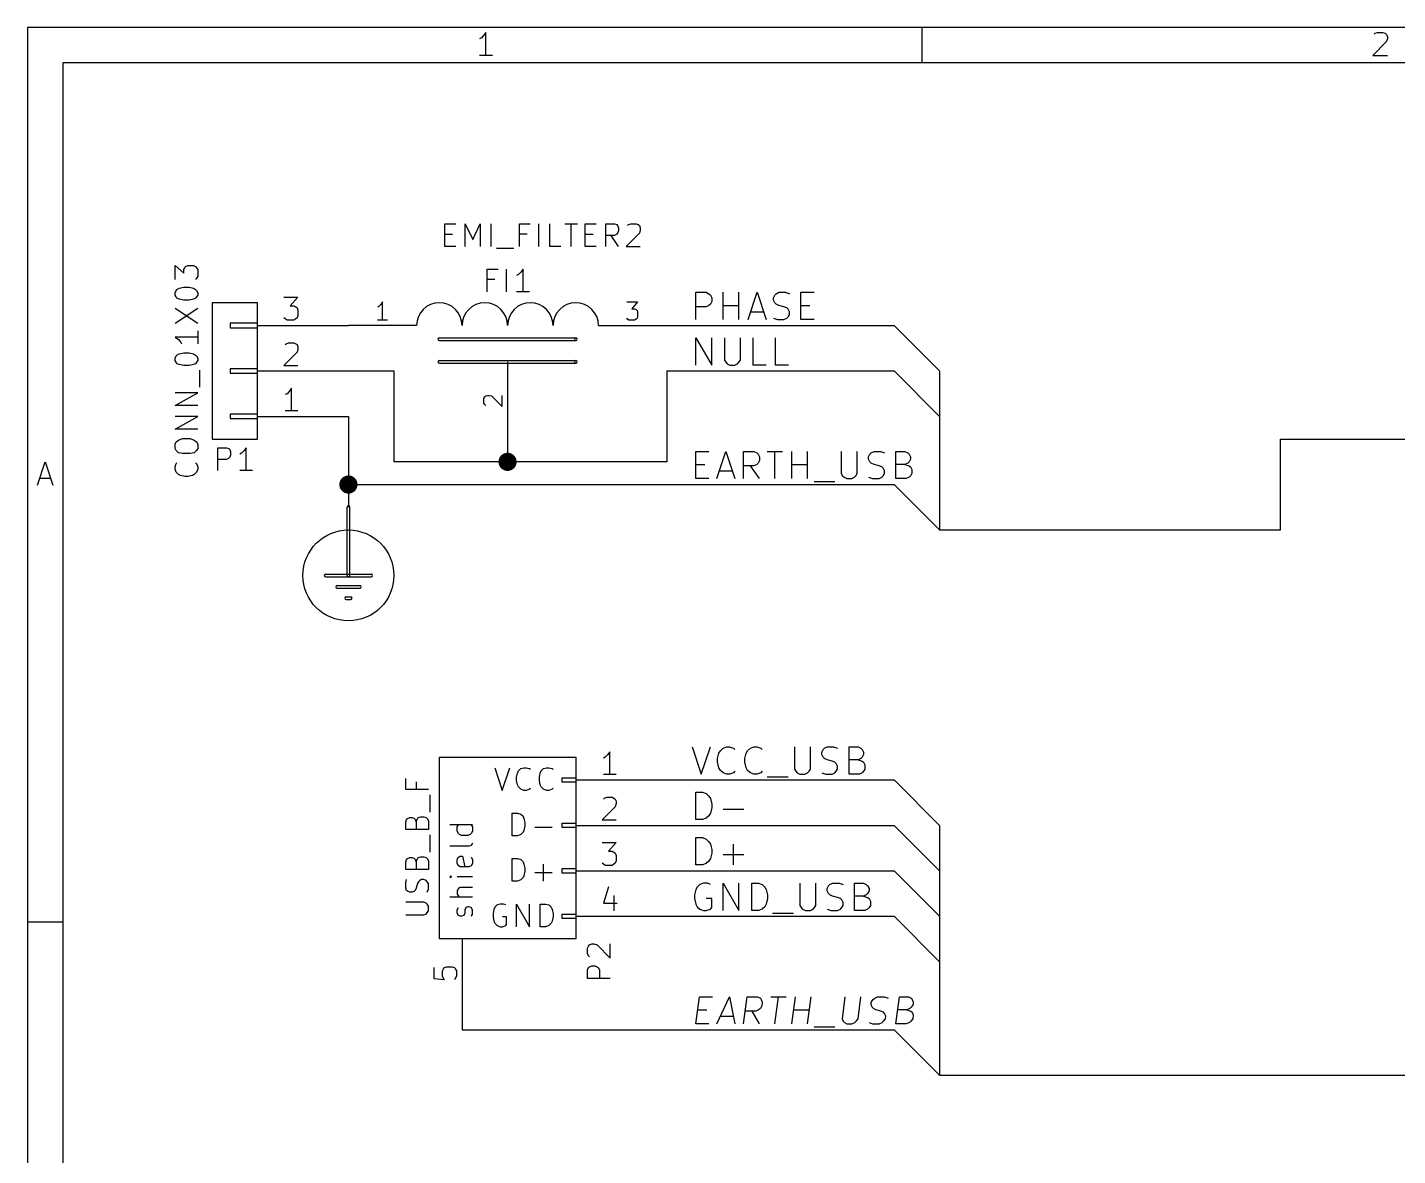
# Model space of a CAD drawing. Extents: x 10 to 287, y -200 to -10.
# Drawn here: x 10 to 86.6, y -73.1 to -10 of the extents above; entities that cross this region are included whole.
import ezdxf

# ---------------------------------------------------------------- set-up
doc = ezdxf.new("R2010")
doc.units = 0
doc.header["$MEASUREMENT"] = 0
doc.layers.add('BLACK', color=7, linetype='CONTINUOUS')
doc.layers.add('WHITE', color=7, linetype='CONTINUOUS')

msp = doc.modelspace()

# ---------------------------------------------------------------- linework, layer by layer
at = {"layer": 'Black'}
for p, q in [((10.0076, -10.0076), (10.0076, -200)), ((286.995, -10.0076), (10.0076, -10.0076)), ((35.3822, -10.5918), (35.2552, -10.6426)), ((35.4838, -10.4648), (35.3822, -10.5918)), ((35.6108, -10.287), (35.4838, -10.4648)), ((35.6108, -11.5824), (35.6108, -10.287)), ((59.9948, -11.9888), (59.9948, -10.0076)), ((85.2424, -10.3886), (85.2932, -10.3378)), ((85.2932, -10.3378), (85.4202, -10.287)), ((85.4202, -10.287), (85.725, -10.287)), ((85.725, -10.287), (85.852, -10.3378)), ((85.852, -10.3378), (85.9028, -10.3886)), ((85.9028, -10.3886), (85.979, -10.5156)), ((85.979, -10.6426), (85.9028, -10.8204)), ((85.979, -10.5156), (85.979, -10.6426)), ((85.9028, -10.8204), (85.1662, -11.5824)), ((11.9888, -11.9888), (11.9888, -198.018)), ((285.013, -11.9888), (11.9888, -11.9888)), ((35.9918, -11.5824), (35.2552, -11.5824)), ((85.1662, -11.5824), (85.979, -11.5824)), ((33.3248, -22.2504), (33.3248, -20.9804)), ((33.3248, -20.9804), (33.9344, -20.9804)), ((34.4678, -22.2504), (34.4678, -20.9804)), ((34.4678, -20.9804), (34.8996, -21.8694)), ((34.8996, -21.8694), (35.306, -20.9804)), ((35.306, -20.9804), (35.306, -22.2504)), ((35.9156, -22.2504), (35.9156, -20.9804)), ((37.4904, -22.2504), (37.4904, -20.9804)), ((37.4904, -20.9804), (38.1, -20.9804)), ((38.5826, -22.2504), (38.5826, -20.9804)), ((39.1922, -22.2504), (39.1922, -20.9804)), ((40.0304, -20.9804), (40.7416, -20.9804)), ((40.386, -22.2504), (40.386, -20.9804)), ((41.1734, -22.2504), (41.1734, -20.9804)), ((41.1734, -20.9804), (41.783, -20.9804)), ((42.3164, -22.2504), (42.3164, -20.9804)), ((42.3164, -20.9804), (42.799, -20.9804)), ((42.799, -20.9804), (42.926, -21.0312)), ((42.926, -21.0312), (42.9768, -21.082)), ((42.9768, -21.082), (43.0276, -21.209)), ((43.0276, -21.3868), (42.9768, -21.5138)), ((43.0276, -21.209), (43.0276, -21.3868)), ((43.5356, -21.082), (43.5864, -21.0312)), ((43.5864, -21.0312), (43.7134, -20.9804)), ((43.7134, -20.9804), (44.0182, -20.9804)), ((44.0182, -20.9804), (44.1198, -21.0312)), ((44.1198, -21.0312), (44.196, -21.082)), ((44.196, -21.082), (44.2468, -21.209)), ((44.2468, -21.336), (44.196, -21.5138)), ((44.2468, -21.209), (44.2468, -21.336)), ((33.3248, -21.5646), (33.7566, -21.5646)), ((37.9222, -21.5646), (37.4904, -21.5646)), ((41.1734, -21.5646), (41.6052, -21.5646)), ((42.799, -21.6408), (42.3164, -21.6408)), ((43.0276, -22.2504), (42.6212, -21.6408)), ((42.926, -21.5646), (42.799, -21.6408)), ((42.9768, -21.5138), (42.926, -21.5646)), ((44.196, -21.5138), (43.4594, -22.2504)), ((33.9344, -22.2504), (33.3248, -22.2504)), ((36.2204, -22.352), (37.1856, -22.352)), ((39.8018, -22.2504), (39.1922, -22.2504)), ((41.783, -22.2504), (41.1734, -22.2504)), ((43.4594, -22.2504), (44.2468, -22.2504)), ((18.2626, -24.1046), (18.2626, -23.3172)), ((18.2626, -23.3172), (18.7452, -23.749)), ((18.7452, -23.5458), (18.796, -23.4442)), ((18.7452, -23.749), (18.7452, -23.5458)), ((18.796, -23.4442), (18.8468, -23.368)), ((18.8468, -23.368), (18.9738, -23.3172)), ((18.9738, -23.3172), (19.2786, -23.3172)), ((19.2786, -23.3172), (19.4056, -23.368)), ((19.4056, -23.368), (19.4564, -23.4442)), ((19.4564, -23.4442), (19.5326, -23.5458)), ((19.5326, -23.5458), (19.5326, -23.9268)), ((19.4564, -24.0284), (19.4056, -24.1046)), ((19.5326, -23.9268), (19.4564, -24.0284)), ((18.2626, -24.8412), (18.3134, -24.7142)), ((18.2626, -24.9682), (18.2626, -24.8412)), ((18.3134, -25.0698), (18.2626, -24.9682)), ((18.3134, -24.7142), (18.3642, -24.6634)), ((18.3642, -25.146), (18.3134, -25.0698)), ((18.3642, -24.6634), (18.4912, -24.5872)), ((18.4912, -25.1968), (18.3642, -25.146)), ((18.4912, -24.5872), (18.7452, -24.5364)), ((18.7452, -25.2476), (18.4912, -25.1968)), ((18.7452, -24.5364), (19.05, -24.5364)), ((19.05, -25.2476), (18.7452, -25.2476)), ((19.05, -24.5364), (19.2786, -24.5872)), ((19.2786, -25.1968), (19.05, -25.2476)), ((19.2786, -24.5872), (19.4056, -24.6634)), ((19.4056, -25.146), (19.2786, -25.1968)), ((19.4056, -24.6634), (19.4564, -24.7142)), ((19.4564, -25.0698), (19.4056, -25.146)), ((19.4564, -24.7142), (19.5326, -24.8412)), ((19.5326, -24.9682), (19.4564, -25.0698)), ((19.5326, -24.8412), (19.5326, -24.9682)), ((24.3332, -25.0952), (25.1206, -25.0952)), ((25.1206, -25.0952), (24.6888, -25.5778)), ((18.2626, -26.543), (19.5326, -25.7048)), ((18.2626, -25.7048), (19.5326, -26.543)), ((22.86, -25.4), (20.32, -25.4)), ((20.32, -25.4), (20.32, -33.02)), ((22.86, -33.02), (22.86, -25.4)), ((24.6888, -25.5778), (24.892, -25.5778)), ((24.892, -25.5778), (24.9936, -25.6286)), ((24.9936, -25.6286), (25.0698, -25.6794)), ((25.0698, -25.6794), (25.1206, -25.8064)), ((25.1206, -25.8064), (25.1206, -26.1112)), ((29.6418, -25.6032), (29.5656, -25.654)), ((29.7434, -25.5016), (29.6418, -25.6032)), ((29.845, -25.3492), (29.7434, -25.5016)), ((29.845, -26.3652), (29.845, -25.3492)), ((43.4848, -25.3492), (44.0944, -25.3492)), ((44.0944, -25.3492), (43.7642, -25.7302)), ((43.7642, -25.7302), (43.9166, -25.7302)), ((43.9166, -25.7302), (44.0182, -25.781)), ((44.0182, -25.781), (44.069, -25.8318)), ((44.069, -25.8318), (44.0944, -25.9334)), ((44.0944, -25.9334), (44.0944, -26.162)), ((22.86, -26.543), (21.336, -26.543)), ((21.336, -26.543), (21.336, -26.797)), ((22.86, -26.797), (22.86, -26.543)), ((22.86, -26.67), (26.67, -26.67)), ((24.4094, -26.289), (24.3332, -26.2382)), ((24.511, -26.3652), (24.4094, -26.289)), ((24.892, -26.3652), (24.511, -26.3652)), ((24.9936, -26.289), (24.892, -26.3652)), ((25.0698, -26.2382), (24.9936, -26.289)), ((25.1206, -26.1112), (25.0698, -26.2382)), ((26.67, -26.67), (27.94, -26.67)), ((31.75, -26.67), (27.94, -26.67)), ((30.1244, -26.3652), (29.5656, -26.3652)), ((41.91, -26.67), (45.72, -26.67)), ((43.5356, -26.3144), (43.4848, -26.2636)), ((43.6118, -26.3652), (43.5356, -26.3144)), ((43.9166, -26.3652), (43.6118, -26.3652)), ((44.0182, -26.3144), (43.9166, -26.3652)), ((44.069, -26.2636), (44.0182, -26.3144)), ((44.0944, -26.162), (44.069, -26.2636)), ((45.72, -26.67), (58.42, -26.67)), ((58.42, -26.67), (60.96, -29.21)), ((19.5326, -27.3304), (18.2626, -27.3304)), ((18.2626, -27.3304), (18.4404, -27.4574)), ((18.4404, -27.4574), (18.5674, -27.5844)), ((19.5326, -26.9748), (19.5326, -27.686)), ((21.336, -26.797), (22.86, -26.797)), ((33.02, -27.3558), (40.64, -27.3558)), ((33.02, -27.5082), (40.64, -27.5082)), ((18.3642, -28.321), (18.4912, -28.2448)), ((18.4912, -28.2448), (18.7452, -28.194)), ((18.5674, -27.5844), (18.6182, -27.686)), ((18.7452, -28.194), (19.05, -28.194)), ((19.05, -28.194), (19.2786, -28.2448)), ((19.2786, -28.2448), (19.4056, -28.321)), ((25.0698, -28.1686), (24.3332, -28.9052)), ((24.4094, -27.7368), (24.4602, -27.686)), ((24.4602, -27.686), (24.5872, -27.6352)), ((24.5872, -27.6352), (24.892, -27.6352)), ((24.892, -27.6352), (24.9936, -27.686)), ((24.9936, -27.686), (25.0698, -27.7368)), ((25.0698, -27.7368), (25.1206, -27.8638)), ((25.1206, -27.9908), (25.0698, -28.1686)), ((25.1206, -27.8638), (25.1206, -27.9908)), ((18.2626, -28.4988), (18.3134, -28.3718)), ((18.2626, -28.6258), (18.2626, -28.4988)), ((18.3134, -28.7274), (18.2626, -28.6258)), ((18.3134, -28.3718), (18.3642, -28.321)), ((18.3642, -28.8036), (18.3134, -28.7274)), ((18.4912, -28.8544), (18.3642, -28.8036)), ((18.7452, -28.9052), (18.4912, -28.8544)), ((19.05, -28.9052), (18.7452, -28.9052)), ((19.2786, -28.8544), (19.05, -28.9052)), ((19.4056, -28.8036), (19.2786, -28.8544)), ((19.4056, -28.321), (19.4564, -28.3718)), ((19.4564, -28.7274), (19.4056, -28.8036)), ((19.4564, -28.3718), (19.5326, -28.4988)), ((19.5326, -28.6258), (19.4564, -28.7274)), ((19.5326, -28.4988), (19.5326, -28.6258)), ((22.86, -29.083), (21.336, -29.083)), ((21.336, -29.083), (21.336, -29.337)), ((22.86, -29.337), (22.86, -29.083)), ((24.3332, -28.9052), (25.1206, -28.9052)), ((33.02, -28.6258), (40.64, -28.6258)), ((33.02, -28.7782), (40.64, -28.7782)), ((36.83, -28.702), (36.83, -33.02)), ((19.6342, -30.1244), (19.6342, -29.1592)), ((21.336, -29.337), (22.86, -29.337)), ((22.86, -29.21), (26.67, -29.21)), ((26.67, -29.21), (30.48, -29.21)), ((30.48, -29.21), (30.48, -34.29)), ((45.72, -29.21), (58.42, -29.21)), ((45.72, -29.21), (45.72, -34.29)), ((58.42, -29.21), (60.96, -31.75)), ((60.96, -29.21), (60.96, -38.1)), ((18.2626, -31.1404), (19.5326, -30.4292)), ((19.5326, -30.4292), (18.2626, -30.4292)), ((24.511, -30.48), (24.4094, -30.5308)), ((24.638, -30.353), (24.511, -30.48)), ((24.765, -30.1752), (24.638, -30.353)), ((24.765, -31.4452), (24.765, -30.1752)), ((35.56, -30.6578), (35.6108, -30.607)), ((35.6108, -30.607), (35.7124, -30.5816)), ((35.7124, -30.5816), (35.814, -30.5816)), ((35.814, -30.5816), (35.941, -30.607)), ((35.941, -30.607), (36.5252, -31.1912)), ((36.5252, -31.1912), (36.5252, -30.5816)), ((19.5326, -31.1404), (18.2626, -31.1404)), ((35.5092, -30.7594), (35.56, -30.6578)), ((35.5092, -31.0134), (35.5092, -30.7594)), ((35.56, -31.0896), (35.5092, -31.0134)), ((35.6108, -31.1404), (35.56, -31.0896)), ((18.2626, -32.4612), (19.5326, -31.75)), ((19.5326, -31.75), (18.2626, -31.75)), ((22.86, -31.623), (21.336, -31.623)), ((21.336, -31.623), (21.336, -31.877)), ((21.336, -31.877), (22.86, -31.877)), ((22.86, -31.877), (22.86, -31.623)), ((22.86, -31.75), (26.67, -31.75)), ((25.1206, -31.4452), (24.4094, -31.4452)), ((26.67, -31.75), (27.94, -31.75)), ((27.94, -31.75), (27.94, -36.83)), ((19.5326, -32.4612), (18.2626, -32.4612)), ((18.2626, -33.2994), (18.3134, -33.1724)), ((18.2626, -33.5534), (18.2626, -33.2994)), ((18.3134, -33.655), (18.2626, -33.5534)), ((18.3134, -33.1724), (18.4404, -33.0708)), ((18.4404, -33.782), (18.3134, -33.655)), ((18.4404, -33.0708), (18.669, -32.9946)), ((18.669, -32.9946), (19.1008, -32.9946)), ((19.1008, -32.9946), (19.3294, -33.0708)), ((19.3294, -33.0708), (19.4564, -33.1724)), ((19.4564, -33.655), (19.3294, -33.782)), ((19.4564, -33.1724), (19.5326, -33.2994)), ((19.5326, -33.5534), (19.4564, -33.655)), ((19.5326, -33.2994), (19.5326, -33.5534)), ((20.32, -33.02), (22.86, -33.02)), ((36.83, -33.02), (36.83, -34.29)), ((80.01, -38.1), (80.01, -33.02)), ((80.01, -33.02), (95.25, -33.02)), ((10.5664, -35.5854), (10.9982, -34.29)), ((10.9982, -34.29), (11.43, -35.5854)), ((18.2626, -34.5694), (18.3134, -34.3916)), ((18.3134, -34.3916), (18.3642, -34.3408)), ((18.669, -33.8328), (18.4404, -33.782)), ((19.1008, -33.8328), (18.669, -33.8328)), ((19.3294, -33.782), (19.1008, -33.8328)), ((19.4056, -34.3408), (19.4564, -34.3916)), ((19.4564, -34.3916), (19.5326, -34.5694)), ((45.72, -34.29), (30.48, -34.29)), ((10.6934, -35.2044), (11.303, -35.2044)), ((18.2626, -34.6964), (18.2626, -34.5694)), ((18.3134, -34.8742), (18.2626, -34.6964)), ((18.4404, -35.0012), (18.3134, -34.8742)), ((18.5674, -35.052), (18.4404, -35.0012)), ((18.796, -35.1028), (18.5674, -35.052)), ((18.9738, -35.1028), (18.796, -35.1028)), ((19.2278, -35.052), (18.9738, -35.1028)), ((19.3294, -35.0012), (19.2278, -35.052)), ((19.4564, -34.8742), (19.3294, -35.0012)), ((19.5326, -34.6964), (19.4564, -34.8742)), ((19.5326, -34.5694), (19.5326, -34.6964)), ((27.94, -35.56), (58.42, -35.56)), ((58.42, -35.56), (60.96, -38.1)), ((27.8638, -40.64), (27.8638, -36.83)), ((28.0162, -40.64), (28.0162, -36.83)), ((60.96, -38.1), (80.01, -38.1)), ((26.67, -40.5638), (29.21, -40.5638)), ((26.67, -40.7162), (29.21, -40.7162)), ((27.305, -41.1988), (28.575, -41.1988)), ((27.305, -41.3512), (28.575, -41.3512)), ((27.813, -41.8338), (28.067, -41.8338)), ((27.813, -41.9862), (28.067, -41.9862)), ((42.545, -50.4952), (42.418, -50.673)), ((42.545, -51.7652), (42.545, -50.4952)), ((33.02, -60.96), (33.02, -50.8)), ((33.02, -50.8), (40.64, -50.8)), ((40.64, -50.8), (40.64, -60.96)), ((42.291, -50.8), (42.1894, -50.8508)), ((42.418, -50.673), (42.291, -50.8)), ((31.1404, -52.6034), (31.1404, -51.9938)), ((39.878, -52.197), (39.878, -51.943)), ((39.878, -51.943), (40.64, -51.943)), ((40.64, -51.943), (40.64, -52.197)), ((42.9006, -51.7652), (42.1894, -51.7652)), ((32.4104, -52.6034), (31.1404, -52.6034)), ((31.7246, -52.1716), (31.7246, -52.6034)), ((40.64, -52.197), (39.878, -52.197)), ((40.64, -52.07), (44.45, -52.07)), ((44.45, -52.07), (58.42, -52.07)), ((58.42, -52.07), (60.96, -54.61)), ((32.512, -53.8734), (32.512, -52.9082)), ((42.8498, -53.5686), (42.1132, -54.3052)), ((42.1894, -53.1368), (42.2402, -53.086)), ((42.2402, -53.086), (42.3672, -53.0352)), ((42.3672, -53.0352), (42.672, -53.0352)), ((42.672, -53.0352), (42.7736, -53.086)), ((42.7736, -53.086), (42.8498, -53.1368)), ((42.8498, -53.1368), (42.9006, -53.2638)), ((42.9006, -53.3908), (42.8498, -53.5686)), ((42.9006, -53.2638), (42.9006, -53.3908)), ((31.1404, -54.4068), (31.1912, -54.3052)), ((31.1912, -54.3052), (31.242, -54.229)), ((31.242, -54.229), (31.369, -54.1782)), ((31.369, -54.1782), (31.496, -54.1782)), ((31.496, -54.1782), (31.623, -54.229)), ((31.623, -54.229), (31.6738, -54.3052)), ((31.6738, -54.3052), (31.7246, -54.4068)), ((31.7246, -54.4068), (31.8008, -54.229)), ((31.8008, -54.229), (31.8516, -54.1782)), ((31.8516, -54.1782), (31.9786, -54.1274)), ((31.9786, -54.1274), (32.1564, -54.1274)), ((32.1564, -54.1274), (32.2834, -54.1782)), ((32.2834, -54.1782), (32.3342, -54.229)), ((32.3342, -54.229), (32.4104, -54.356)), ((42.1132, -54.3052), (42.9006, -54.3052)), ((31.1404, -54.8386), (31.1404, -54.4068)), ((32.4104, -54.8386), (31.1404, -54.8386)), ((31.7246, -54.4068), (31.7246, -54.8386)), ((32.4104, -54.356), (32.4104, -54.8386)), ((39.878, -54.737), (39.878, -54.483)), ((39.878, -54.483), (40.64, -54.483)), ((40.64, -54.737), (39.878, -54.737)), ((40.64, -54.483), (40.64, -54.737)), ((40.64, -54.61), (44.45, -54.61)), ((44.45, -54.61), (58.42, -54.61)), ((58.42, -54.61), (60.96, -57.15)), ((60.96, -54.61), (60.96, -68.58)), ((32.512, -56.1086), (32.512, -55.1434)), ((42.1132, -55.5752), (42.9006, -55.5752)), ((42.9006, -55.5752), (42.4688, -56.0578)), ((31.1404, -56.642), (31.1912, -56.5404)), ((31.1912, -56.5404), (31.242, -56.4642)), ((31.242, -56.4642), (31.369, -56.4134)), ((31.369, -56.4134), (31.496, -56.4134)), ((31.496, -56.4134), (31.623, -56.4642)), ((31.623, -56.4642), (31.6738, -56.5404)), ((31.6738, -56.5404), (31.7246, -56.642)), ((31.7246, -56.642), (31.8008, -56.4642)), ((31.8008, -56.4642), (31.8516, -56.4134)), ((31.8516, -56.4134), (31.9786, -56.3626)), ((31.9786, -56.3626), (32.1564, -56.3626)), ((32.1564, -56.3626), (32.2834, -56.4134)), ((32.2834, -56.4134), (32.3342, -56.4642)), ((32.3342, -56.4642), (32.4104, -56.5912)), ((32.4104, -56.5912), (32.4104, -57.0738)), ((42.4688, -56.0578), (42.672, -56.0578)), ((42.672, -56.0578), (42.7736, -56.1086)), ((42.7736, -56.1086), (42.8498, -56.1594)), ((42.8498, -56.1594), (42.9006, -56.2864)), ((42.9006, -56.5912), (42.8498, -56.7182)), ((42.9006, -56.2864), (42.9006, -56.5912)), ((31.1404, -57.0738), (31.1404, -56.642)), ((32.4104, -57.0738), (31.1404, -57.0738)), ((31.7246, -56.642), (31.7246, -57.0738)), ((39.878, -57.277), (39.878, -57.023)), ((39.878, -57.023), (40.64, -57.023)), ((40.64, -57.277), (39.878, -57.277)), ((40.64, -57.023), (40.64, -57.277)), ((40.64, -57.15), (44.45, -57.15)), ((42.1894, -56.769), (42.1132, -56.7182)), ((42.291, -56.8452), (42.1894, -56.769)), ((42.672, -56.8452), (42.291, -56.8452)), ((42.7736, -56.769), (42.672, -56.8452)), ((42.8498, -56.7182), (42.7736, -56.769)), ((44.45, -57.15), (58.42, -57.15)), ((58.42, -57.15), (60.96, -59.69)), ((31.1404, -57.8104), (31.1912, -57.6326)), ((31.1404, -58.1152), (31.1404, -57.8104)), ((31.1912, -58.2422), (31.1404, -58.1152)), ((31.7246, -58.1152), (31.6738, -58.2422)), ((31.8008, -57.8612), (31.7246, -58.1152)), ((31.8516, -57.7596), (31.8008, -57.8612)), ((31.9278, -57.6834), (31.8516, -57.7596)), ((32.0294, -57.6326), (31.9278, -57.6834)), ((32.1564, -57.6326), (32.0294, -57.6326)), ((32.2834, -57.6834), (32.1564, -57.6326)), ((32.3342, -57.7596), (32.2834, -57.6834)), ((32.4104, -57.8612), (32.3342, -57.7596)), ((32.3342, -58.3438), (32.4104, -58.166)), ((32.4104, -58.166), (32.4104, -57.8612)), ((42.4688, -58.039), (42.1894, -58.9534)), ((32.1564, -58.9026), (31.1404, -58.9026)), ((31.242, -58.293), (31.1912, -58.2422)), ((31.369, -58.3438), (31.242, -58.293)), ((31.496, -58.3438), (31.369, -58.3438)), ((31.623, -58.293), (31.496, -58.3438)), ((31.6738, -58.2422), (31.623, -58.293)), ((32.2834, -58.9534), (32.1564, -58.9026)), ((42.7736, -58.5216), (42.7736, -59.3852)), ((31.1404, -59.6138), (32.1564, -59.6138)), ((32.1564, -59.6138), (32.2834, -59.563)), ((32.3342, -59.0042), (32.2834, -58.9534)), ((32.2834, -59.563), (32.3342, -59.4868)), ((32.4104, -59.1312), (32.3342, -59.0042)), ((32.3342, -59.4868), (32.4104, -59.3852)), ((32.4104, -59.3852), (32.4104, -59.1312)), ((39.878, -59.817), (39.878, -59.563)), ((39.878, -59.563), (40.64, -59.563)), ((40.64, -59.563), (40.64, -59.817)), ((40.64, -59.69), (44.45, -59.69)), ((42.1894, -58.9534), (42.9514, -58.9534)), ((44.45, -59.69), (58.42, -59.69)), ((58.42, -59.69), (60.96, -62.23)), ((10.0076, -59.9948), (11.9888, -59.9948)), ((40.64, -59.817), (39.878, -59.817)), ((40.64, -60.96), (33.02, -60.96)), ((34.29, -60.96), (34.29, -64.77)), ((32.7152, -62.5602), (32.7152, -63.1698)), ((33.1978, -62.738), (33.2486, -62.6364)), ((33.1978, -63.0428), (33.1978, -62.738)), ((33.2486, -62.6364), (33.2994, -62.5602)), ((33.2994, -62.5602), (33.4264, -62.5094)), ((33.4264, -62.5094), (33.7312, -62.5094)), ((33.7312, -62.5094), (33.8582, -62.5602)), ((33.8582, -62.5602), (33.909, -62.6364)), ((33.909, -62.6364), (33.9852, -62.738)), ((33.9852, -62.738), (33.9852, -63.0428)), ((32.7152, -63.1698), (33.2994, -63.2206)), ((33.2486, -63.1698), (33.1978, -63.0428)), ((33.2994, -63.2206), (33.2486, -63.1698)), ((33.909, -63.1698), (33.8582, -63.2206)), ((33.9852, -63.0428), (33.909, -63.1698)), ((34.29, -64.77), (34.29, -66.04)), ((34.29, -66.04), (58.42, -66.04)), ((58.42, -66.04), (60.96, -68.58)), ((60.96, -68.58), (87.63, -68.58))]:
    msp.add_line(p, q, dxfattribs=at)
at = {"layer": 'Black', "const_width": 0.508}
for points in [[(36.576, -34.29, 1), (37.084, -34.29, 1)], [(27.686, -35.56, 1), (28.194, -35.56, 1)]]:
    msp.add_lwpolyline(points, format="xyb", close=True, dxfattribs=at)
at = {"layer": 'Black'}
msp.add_circle((27.94, -40.64), 2.54, dxfattribs=at)
for centre, radius, start, end in [((33.02, -26.67), 1.27, -359.9, -180.1), ((35.56, -26.67), 1.27, -359.9, -180.1), ((38.1, -26.67), 1.27, -359.9, -180.1), ((40.64, -26.67), 1.27, -359.9, -180.1), ((33.02, -27.432), 0.0762, 90, 270), ((40.64, -27.432), 0.0762, 0, 180), ((40.64, -27.432), 0.0762, 0, 180), ((40.64, -27.432), 0.0762, 180, 360), ((40.64, -27.432), 0.0762, 180, 360), ((40.64, -27.432), 0.0762, 270, 450), ((33.02, -28.702), 0.0762, 90, 270), ((40.64, -28.702), 0.0762, 0, 180), ((40.64, -28.702), 0.0762, 0, 180), ((40.64, -28.702), 0.0762, 180, 360), ((40.64, -28.702), 0.0762, 180, 360), ((40.64, -28.702), 0.0762, 270, 450), ((27.94, -36.83), 0.0762, 360, 540), ((26.67, -40.64), 0.0762, 90, 270), ((29.21, -40.64), 0.0762, 270, 450), ((27.305, -41.275), 0.0762, 90, 270), ((27.94, -40.64), 0.0762, 180, 360), ((28.575, -41.275), 0.0762, 270, 450), ((27.813, -41.91), 0.0762, 90, 270), ((28.067, -41.91), 0.0762, 270, 450)]:
    msp.add_arc(centre, radius, start, end, dxfattribs=at)
at = {"layer": 'White'}
for p, q in [((35.687, -24.7904), (35.687, -23.5204)), ((35.687, -23.5204), (36.2966, -23.5204)), ((36.7792, -24.7904), (36.7792, -23.5204)), ((37.5666, -23.6982), (37.4396, -23.8252)), ((37.6936, -23.5204), (37.5666, -23.6982)), ((37.6936, -24.7904), (37.6936, -23.5204)), ((36.1188, -24.1046), (35.687, -24.1046)), ((37.4396, -23.8252), (37.338, -23.876)), ((38.0492, -24.7904), (37.338, -24.7904)), ((47.3456, -26.3398), (47.3456, -24.8158)), ((47.3456, -24.8158), (47.9298, -24.8158)), ((47.9298, -24.8158), (48.0822, -24.892)), ((48.0822, -24.892), (48.1584, -24.9682)), ((48.1584, -24.9682), (48.2346, -25.1206)), ((48.2346, -25.1206), (48.2346, -25.3238)), ((48.8696, -26.3398), (48.8696, -24.8158)), ((49.7586, -26.3398), (49.7586, -24.8158)), ((50.2666, -26.3398), (50.7746, -24.8158)), ((50.7746, -24.8158), (51.2826, -26.3398)), ((51.689, -25.1206), (51.7652, -24.9682)), ((51.689, -25.2476), (51.689, -25.1206)), ((51.7652, -25.4), (51.689, -25.2476)), ((51.7652, -24.9682), (51.8414, -24.892)), ((51.8414, -24.892), (51.9938, -24.8158)), ((51.9938, -24.8158), (52.3494, -24.8158)), ((52.3494, -24.8158), (52.578, -24.892)), ((53.213, -26.3398), (53.213, -24.8158)), ((53.213, -24.8158), (53.9496, -24.8158)), ((47.9298, -25.6286), (47.3456, -25.6286)), ((48.0822, -25.5524), (47.9298, -25.6286)), ((48.1584, -25.4762), (48.0822, -25.5524)), ((48.2346, -25.3238), (48.1584, -25.4762)), ((48.8696, -25.5524), (49.7586, -25.5524)), ((50.3936, -25.908), (51.1302, -25.908)), ((51.8414, -25.4762), (51.7652, -25.4)), ((51.9938, -25.5524), (51.8414, -25.4762)), ((52.2732, -25.6286), (51.9938, -25.5524)), ((52.4256, -25.6794), (52.2732, -25.6286)), ((52.5018, -25.7556), (52.4256, -25.6794)), ((52.578, -25.908), (52.5018, -25.7556)), ((52.578, -26.0604), (52.578, -25.908)), ((53.213, -25.5524), (53.721, -25.5524)), ((51.689, -26.2636), (51.9176, -26.3398)), ((51.9176, -26.3398), (52.2732, -26.3398)), ((52.2732, -26.3398), (52.4256, -26.2636)), ((52.4256, -26.2636), (52.5018, -26.1874)), ((52.5018, -26.1874), (52.578, -26.0604)), ((53.9496, -26.3398), (53.213, -26.3398)), ((47.3456, -28.8798), (47.3456, -27.3558)), ((47.3456, -27.3558), (48.2346, -28.8798)), ((48.2346, -28.8798), (48.2346, -27.3558)), ((48.9458, -27.3558), (48.9458, -28.6004)), ((49.8348, -28.6004), (49.8348, -27.3558)), ((50.546, -28.8798), (50.546, -27.3558)), ((51.7906, -28.8798), (51.7906, -27.3558)), ((48.9458, -28.6004), (49.022, -28.7274)), ((49.022, -28.7274), (49.0982, -28.8036)), ((49.0982, -28.8036), (49.2506, -28.8798)), ((49.2506, -28.8798), (49.53, -28.8798)), ((49.53, -28.8798), (49.6824, -28.8036)), ((49.6824, -28.8036), (49.7586, -28.7274)), ((49.7586, -28.7274), (49.8348, -28.6004)), ((51.2826, -28.8798), (50.546, -28.8798)), ((52.5272, -28.8798), (51.7906, -28.8798)), ((20.6502, -34.7726), (20.6502, -33.5026)), ((20.6502, -33.5026), (21.1328, -33.5026)), ((21.1328, -33.5026), (21.2598, -33.5534)), ((21.2598, -33.5534), (21.3106, -33.6042)), ((21.3106, -33.6042), (21.3614, -33.7312)), ((22.225, -33.5026), (22.098, -33.6804)), ((22.225, -34.7726), (22.225, -33.5026)), ((21.1328, -34.163), (20.6502, -34.163)), ((21.2598, -34.0868), (21.1328, -34.163)), ((21.3106, -34.036), (21.2598, -34.0868)), ((21.3614, -33.909), (21.3106, -34.036)), ((21.3614, -33.7312), (21.3614, -33.909)), ((21.971, -33.8074), (21.8694, -33.8582)), ((22.098, -33.6804), (21.971, -33.8074)), ((47.3456, -35.2298), (47.3456, -33.7058)), ((47.3456, -33.7058), (48.0822, -33.7058)), ((47.3456, -34.4424), (47.8536, -34.4424)), ((48.514, -35.2298), (49.022, -33.7058)), ((49.022, -33.7058), (49.53, -35.2298)), ((50.0126, -35.2298), (50.0126, -33.7058)), ((50.0126, -33.7058), (50.5968, -33.7058)), ((50.5968, -33.7058), (50.7492, -33.782)), ((50.7492, -34.4424), (50.5968, -34.5186)), ((50.7492, -33.782), (50.8254, -33.8582)), ((50.8254, -34.3662), (50.7492, -34.4424)), ((50.8254, -33.8582), (50.9016, -34.0106)), ((50.9016, -34.2138), (50.8254, -34.3662)), ((50.9016, -34.0106), (50.9016, -34.2138)), ((51.3334, -33.7058), (52.197, -33.7058)), ((51.7652, -35.2298), (51.7652, -33.7058)), ((52.705, -35.2298), (52.705, -33.7058)), ((52.705, -34.4424), (53.594, -34.4424)), ((53.594, -35.2298), (53.594, -33.7058)), ((55.4736, -33.7058), (55.4736, -34.9504)), ((56.3626, -34.9504), (56.3626, -33.7058)), ((56.9976, -34.0106), (57.0738, -33.8582)), ((56.9976, -34.1376), (56.9976, -34.0106)), ((57.0738, -34.29), (56.9976, -34.1376)), ((57.0738, -33.8582), (57.15, -33.782)), ((57.15, -34.3662), (57.0738, -34.29)), ((57.15, -33.782), (57.3024, -33.7058)), ((57.3024, -34.4424), (57.15, -34.3662)), ((57.3024, -33.7058), (57.658, -33.7058)), ((57.5818, -34.5186), (57.3024, -34.4424)), ((57.658, -33.7058), (57.8866, -33.782)), ((58.5216, -35.2298), (58.5216, -33.7058)), ((58.5216, -33.7058), (59.0296, -33.7058)), ((59.0296, -34.4424), (58.5216, -34.4424)), ((59.0296, -33.7058), (59.182, -33.782)), ((59.182, -34.3662), (59.0296, -34.4424)), ((59.0296, -34.4424), (59.2582, -34.5186)), ((59.182, -33.782), (59.2582, -33.8582)), ((59.2582, -34.29), (59.182, -34.3662)), ((59.2582, -33.8582), (59.3344, -34.0106)), ((59.3344, -34.1376), (59.2582, -34.29)), ((59.3344, -34.0106), (59.3344, -34.1376)), ((22.5806, -34.7726), (21.8694, -34.7726)), ((48.641, -34.798), (49.3776, -34.798)), ((50.5968, -34.5186), (50.0126, -34.5186)), ((50.9016, -35.2298), (50.3936, -34.5186)), ((55.4736, -34.9504), (55.5498, -35.0774)), ((55.5498, -35.0774), (55.626, -35.1536)), ((55.626, -35.1536), (55.7784, -35.2298)), ((56.0578, -35.2298), (56.2102, -35.1536)), ((56.2102, -35.1536), (56.2864, -35.0774)), ((56.2864, -35.0774), (56.3626, -34.9504)), ((56.9976, -35.1536), (57.2262, -35.2298)), ((57.7342, -34.5694), (57.5818, -34.5186)), ((57.5818, -35.2298), (57.7342, -35.1536)), ((57.8104, -34.6456), (57.7342, -34.5694)), ((57.7342, -35.1536), (57.8104, -35.0774)), ((57.8866, -34.798), (57.8104, -34.6456)), ((57.8104, -35.0774), (57.8866, -34.9504)), ((57.8866, -34.9504), (57.8866, -34.798)), ((59.2582, -35.1536), (59.1058, -35.2298)), ((59.2582, -34.5186), (59.3344, -34.5694)), ((59.3344, -35.0774), (59.2582, -35.1536)), ((59.3344, -34.5694), (59.4106, -34.7218)), ((59.4106, -34.9504), (59.3344, -35.0774)), ((59.4106, -34.7218), (59.4106, -34.9504)), ((48.0822, -35.2298), (47.3456, -35.2298)), ((53.9496, -35.3822), (55.118, -35.3822)), ((55.7784, -35.2298), (56.0578, -35.2298)), ((57.2262, -35.2298), (57.5818, -35.2298)), ((59.1058, -35.2298), (58.5216, -35.2298)), ((47.1424, -50.2158), (47.6504, -51.7398)), ((47.6504, -51.7398), (48.1584, -50.2158)), ((48.641, -50.5714), (48.7172, -50.4444)), ((48.7172, -50.4444), (48.8696, -50.292)), ((48.8696, -50.292), (49.0728, -50.2158)), ((49.0728, -50.2158), (49.2252, -50.2158)), ((49.2252, -50.2158), (49.4538, -50.292)), ((49.4538, -50.292), (49.53, -50.3682)), ((50.165, -50.5714), (50.2412, -50.4444)), ((50.2412, -50.4444), (50.3936, -50.292)), ((50.3936, -50.292), (50.5968, -50.2158)), ((50.5968, -50.2158), (50.7492, -50.2158)), ((50.7492, -50.2158), (50.9778, -50.292)), ((50.9778, -50.292), (51.054, -50.3682)), ((52.8574, -50.2158), (52.8574, -51.4604)), ((53.7464, -51.4604), (53.7464, -50.2158)), ((54.3814, -50.5206), (54.4576, -50.3682)), ((54.4576, -50.3682), (54.5338, -50.292)), ((54.5338, -50.292), (54.6862, -50.2158)), ((54.6862, -50.2158), (55.0418, -50.2158)), ((55.0418, -50.2158), (55.2704, -50.292)), ((55.9054, -51.7398), (55.9054, -50.2158)), ((55.9054, -50.2158), (56.4134, -50.2158)), ((56.4134, -50.2158), (56.5658, -50.292)), ((56.5658, -50.292), (56.642, -50.3682)), ((56.642, -50.3682), (56.7182, -50.5206)), ((48.5648, -50.8762), (48.641, -50.5714)), ((48.5648, -51.0794), (48.5648, -50.8762)), ((48.641, -51.3842), (48.5648, -51.0794)), ((50.0888, -50.8762), (50.165, -50.5714)), ((50.0888, -51.0794), (50.0888, -50.8762)), ((50.165, -51.3842), (50.0888, -51.0794)), ((54.3814, -50.6476), (54.3814, -50.5206)), ((54.4576, -50.8), (54.3814, -50.6476)), ((54.5338, -50.8762), (54.4576, -50.8)), ((54.6862, -50.9524), (54.5338, -50.8762)), ((54.9656, -51.0286), (54.6862, -50.9524)), ((55.118, -51.0794), (54.9656, -51.0286)), ((55.1942, -51.1556), (55.118, -51.0794)), ((55.2704, -51.308), (55.1942, -51.1556)), ((56.4134, -50.9524), (55.9054, -50.9524)), ((56.5658, -50.8762), (56.4134, -50.9524)), ((56.4134, -50.9524), (56.642, -51.0286)), ((56.642, -50.8), (56.5658, -50.8762)), ((56.7182, -50.6476), (56.642, -50.8)), ((56.642, -51.0286), (56.7182, -51.0794)), ((56.7182, -50.5206), (56.7182, -50.6476)), ((56.7182, -51.0794), (56.7944, -51.2318)), ((56.7944, -51.2318), (56.7944, -51.4604)), ((36.1188, -51.3842), (36.5252, -52.6542)), ((36.5252, -52.6542), (36.957, -51.3842)), ((37.338, -51.9176), (37.3888, -51.689)), ((37.338, -52.0954), (37.338, -51.9176)), ((37.3888, -51.689), (37.4396, -51.562)), ((37.4396, -51.562), (37.5666, -51.435)), ((37.5666, -51.435), (37.7444, -51.3842)), ((37.7444, -51.3842), (37.8714, -51.3842)), ((37.8714, -51.3842), (38.0492, -51.435)), ((38.0492, -51.435), (38.1, -51.4858)), ((38.608, -51.9176), (38.6588, -51.689)), ((38.608, -52.0954), (38.608, -51.9176)), ((38.6588, -51.689), (38.7096, -51.562)), ((38.7096, -51.562), (38.8366, -51.435)), ((38.8366, -51.435), (39.0144, -51.3842)), ((39.0144, -51.3842), (39.1414, -51.3842)), ((39.1414, -51.3842), (39.3192, -51.435)), ((39.3192, -51.435), (39.37, -51.4858)), ((48.7172, -51.5366), (48.641, -51.3842)), ((48.8696, -51.6636), (48.7172, -51.5366)), ((49.0728, -51.7398), (48.8696, -51.6636)), ((49.2252, -51.7398), (49.0728, -51.7398)), ((49.4538, -51.6636), (49.2252, -51.7398)), ((49.53, -51.5874), (49.4538, -51.6636)), ((50.2412, -51.5366), (50.165, -51.3842)), ((50.3936, -51.6636), (50.2412, -51.5366)), ((50.5968, -51.7398), (50.3936, -51.6636)), ((50.7492, -51.7398), (50.5968, -51.7398)), ((50.9778, -51.6636), (50.7492, -51.7398)), ((51.054, -51.5874), (50.9778, -51.6636)), ((51.3334, -51.8922), (52.5018, -51.8922)), ((52.8574, -51.4604), (52.9336, -51.5874)), ((52.9336, -51.5874), (53.0098, -51.6636)), ((53.0098, -51.6636), (53.1622, -51.7398)), ((53.1622, -51.7398), (53.4416, -51.7398)), ((53.4416, -51.7398), (53.594, -51.6636)), ((53.594, -51.6636), (53.6702, -51.5874)), ((53.6702, -51.5874), (53.7464, -51.4604)), ((54.3814, -51.6636), (54.61, -51.7398)), ((54.61, -51.7398), (54.9656, -51.7398)), ((54.9656, -51.7398), (55.118, -51.6636)), ((55.118, -51.6636), (55.1942, -51.5874)), ((55.1942, -51.5874), (55.2704, -51.4604)), ((55.2704, -51.4604), (55.2704, -51.308)), ((56.4896, -51.7398), (55.9054, -51.7398)), ((56.642, -51.6636), (56.4896, -51.7398)), ((56.7182, -51.5874), (56.642, -51.6636)), ((56.7944, -51.4604), (56.7182, -51.5874)), ((37.3888, -52.3494), (37.338, -52.0954)), ((37.4396, -52.451), (37.3888, -52.3494)), ((37.5666, -52.578), (37.4396, -52.451)), ((37.7444, -52.6542), (37.5666, -52.578)), ((37.8714, -52.6542), (37.7444, -52.6542)), ((38.0492, -52.578), (37.8714, -52.6542)), ((38.1, -52.5272), (38.0492, -52.578)), ((38.6588, -52.3494), (38.608, -52.0954)), ((38.7096, -52.451), (38.6588, -52.3494)), ((38.8366, -52.578), (38.7096, -52.451)), ((39.0144, -52.6542), (38.8366, -52.578)), ((39.1414, -52.6542), (39.0144, -52.6542)), ((39.3192, -52.578), (39.1414, -52.6542)), ((39.37, -52.5272), (39.3192, -52.578)), ((47.3456, -54.2798), (47.3456, -52.7558)), ((47.3456, -52.7558), (47.7266, -52.7558)), ((47.7266, -52.7558), (47.9298, -52.832)), ((47.9298, -52.832), (48.0822, -52.9844)), ((48.0822, -52.9844), (48.1584, -53.1114)), ((48.1584, -53.1114), (48.2346, -53.4162)), ((48.2346, -53.4162), (48.2346, -53.6194)), ((37.084, -55.1942), (37.084, -53.9242)), ((37.084, -53.9242), (37.3888, -53.9242)), ((37.3888, -53.9242), (37.5666, -53.975)), ((37.5666, -53.975), (37.6936, -54.102)), ((37.6936, -54.102), (37.7444, -54.229)), ((37.7444, -54.229), (37.7952, -54.4576)), ((47.7266, -54.2798), (47.3456, -54.2798)), ((47.9298, -54.2036), (47.7266, -54.2798)), ((48.0822, -54.0766), (47.9298, -54.2036)), ((48.1584, -53.9242), (48.0822, -54.0766)), ((48.2346, -53.6194), (48.1584, -53.9242)), ((48.8696, -53.6956), (50.038, -53.6956)), ((34.8742, -54.5846), (33.6042, -54.5846)), ((34.0106, -54.6862), (34.0868, -54.5846)), ((34.0106, -54.9402), (34.0106, -54.6862)), ((34.0868, -55.0672), (34.0106, -54.9402)), ((34.1376, -55.118), (34.0868, -55.0672)), ((34.798, -55.0672), (34.7472, -55.118)), ((34.798, -54.5846), (34.8742, -54.6862)), ((34.8742, -54.9402), (34.798, -55.0672)), ((34.8742, -54.6862), (34.8742, -54.9402)), ((37.6936, -54.991), (37.5666, -55.118)), ((37.7444, -54.8894), (37.6936, -54.991)), ((37.7952, -54.6354), (37.7444, -54.8894)), ((37.7952, -54.4576), (37.7952, -54.6354)), ((38.354, -54.7116), (39.3192, -54.7116)), ((34.671, -55.7784), (33.6042, -55.7784)), ((34.2646, -55.1688), (34.1376, -55.118)), ((34.6202, -55.1688), (34.2646, -55.1688)), ((34.7472, -55.118), (34.6202, -55.1688)), ((34.798, -55.7276), (34.671, -55.7784)), ((34.8742, -55.6006), (34.798, -55.7276)), ((37.3888, -55.1942), (37.084, -55.1942)), ((37.5666, -55.118), (37.3888, -55.1942)), ((47.3456, -56.8198), (47.3456, -55.2958)), ((47.3456, -55.2958), (47.7266, -55.2958)), ((47.7266, -55.2958), (47.9298, -55.372)), ((47.9298, -55.372), (48.0822, -55.5244)), ((48.0822, -55.5244), (48.1584, -55.6514)), ((48.1584, -55.6514), (48.2346, -55.9562)), ((49.4538, -56.8198), (49.4538, -55.6514)), ((34.0106, -56.515), (34.0868, -56.388)), ((34.0106, -56.7436), (34.0106, -56.515)), ((34.0868, -56.388), (34.1884, -56.3372)), ((34.1884, -56.3372), (34.3154, -56.3372)), ((34.3154, -56.3372), (34.4424, -56.9214)), ((34.798, -56.388), (34.8742, -56.515)), ((34.8742, -56.515), (34.8742, -56.7436)), ((37.084, -57.7342), (37.084, -56.4642)), ((37.084, -56.4642), (37.3888, -56.4642)), ((37.3888, -56.4642), (37.5666, -56.515)), ((37.5666, -56.515), (37.6936, -56.642)), ((48.0822, -56.6166), (47.9298, -56.7436)), ((48.1584, -56.4642), (48.0822, -56.6166)), ((48.2346, -56.1594), (48.1584, -56.4642)), ((48.2346, -55.9562), (48.2346, -56.1594)), ((48.8696, -56.2356), (50.038, -56.2356)), ((34.0868, -56.8706), (34.0106, -56.7436)), ((34.1884, -56.9214), (34.0868, -56.8706)), ((34.671, -56.9214), (34.1884, -56.9214)), ((34.798, -56.8706), (34.671, -56.9214)), ((34.8742, -56.7436), (34.798, -56.8706)), ((37.6936, -56.642), (37.7444, -56.769)), ((37.7444, -56.769), (37.7952, -56.9976)), ((37.7952, -57.1754), (37.7444, -57.4294)), ((37.7952, -56.9976), (37.7952, -57.1754)), ((38.354, -57.2516), (39.3192, -57.2516)), ((38.8366, -57.7342), (38.8366, -56.769)), ((47.7266, -56.8198), (47.3456, -56.8198)), ((47.9298, -56.7436), (47.7266, -56.8198)), ((33.655, -57.4294), (33.6042, -57.4802)), ((33.6042, -57.4802), (33.655, -57.531)), ((33.6042, -57.4802), (33.7058, -57.4802)), ((33.7058, -57.4802), (33.655, -57.4294)), ((33.655, -57.531), (33.7058, -57.4802)), ((34.8742, -57.4802), (34.0106, -57.4802)), ((34.0868, -58.1406), (34.0106, -58.2676)), ((34.1884, -58.0898), (34.0868, -58.1406)), ((34.8742, -58.0898), (34.1884, -58.0898)), ((37.3888, -57.7342), (37.084, -57.7342)), ((37.5666, -57.658), (37.3888, -57.7342)), ((37.6936, -57.531), (37.5666, -57.658)), ((37.7444, -57.4294), (37.6936, -57.531)), ((47.4218, -58.0644), (47.3456, -58.1914)), ((47.5742, -57.912), (47.4218, -58.0644)), ((47.7774, -57.8358), (47.5742, -57.912)), ((48.006, -57.8358), (47.7774, -57.8358)), ((48.1584, -57.912), (48.006, -57.8358)), ((48.8696, -59.3598), (48.8696, -57.8358)), ((48.8696, -57.8358), (49.7586, -59.3598)), ((49.7586, -59.3598), (49.7586, -57.8358)), ((50.4698, -59.3598), (50.4698, -57.8358)), ((50.4698, -57.8358), (50.8508, -57.8358)), ((50.8508, -57.8358), (51.054, -57.912)), ((51.054, -57.912), (51.2064, -58.0644)), ((51.2064, -58.0644), (51.2826, -58.1914)), ((53.1622, -57.8358), (53.1622, -59.0804)), ((54.0512, -59.0804), (54.0512, -57.8358)), ((54.6862, -58.1406), (54.7624, -57.9882)), ((54.6862, -58.2676), (54.6862, -58.1406)), ((54.7624, -57.9882), (54.8386, -57.912)), ((54.8386, -57.912), (54.991, -57.8358)), ((54.991, -57.8358), (55.3466, -57.8358)), ((55.3466, -57.8358), (55.5752, -57.912)), ((56.2102, -59.3598), (56.2102, -57.8358)), ((56.2102, -57.8358), (56.7182, -57.8358)), ((56.7182, -57.8358), (56.8706, -57.912)), ((56.8706, -57.912), (56.9468, -57.9882)), ((56.9468, -57.9882), (57.023, -58.1406)), ((57.023, -58.1406), (57.023, -58.2676)), ((34.8742, -58.6232), (33.6042, -58.6232)), ((34.0106, -58.2676), (34.0106, -58.4454)), ((34.0106, -58.4454), (34.0868, -58.5724)), ((34.0868, -58.5724), (34.1376, -58.6232)), ((47.3456, -58.1914), (47.2694, -58.4962)), ((47.2694, -58.4962), (47.2694, -58.6994)), ((47.2694, -58.6994), (47.3456, -59.0042)), ((48.2346, -58.6994), (47.9298, -58.6994)), ((48.2346, -59.2074), (48.2346, -58.6994)), ((51.2826, -58.1914), (51.3588, -58.4962)), ((51.3588, -58.6994), (51.2826, -59.0042)), ((51.3588, -58.4962), (51.3588, -58.6994)), ((54.7624, -58.42), (54.6862, -58.2676)), ((54.8386, -58.4962), (54.7624, -58.42)), ((54.991, -58.5724), (54.8386, -58.4962)), ((55.2704, -58.6486), (54.991, -58.5724)), ((55.4228, -58.6994), (55.2704, -58.6486)), ((55.499, -58.7756), (55.4228, -58.6994)), ((55.5752, -58.928), (55.499, -58.7756)), ((55.5752, -59.0804), (55.5752, -58.928)), ((56.7182, -58.5724), (56.2102, -58.5724)), ((56.8706, -58.4962), (56.7182, -58.5724)), ((56.7182, -58.5724), (56.9468, -58.6486)), ((56.9468, -58.42), (56.8706, -58.4962)), ((57.023, -58.2676), (56.9468, -58.42)), ((56.9468, -58.6486), (57.023, -58.6994)), ((57.023, -58.6994), (57.0992, -58.8518)), ((57.0992, -58.8518), (57.0992, -59.0804)), ((34.0106, -59.3344), (34.0868, -59.2074)), ((34.0106, -59.5122), (34.0106, -59.3344)), ((34.0868, -59.6392), (34.0106, -59.5122)), ((34.1884, -59.69), (34.0868, -59.6392)), ((34.2646, -59.69), (34.1884, -59.69)), ((34.3916, -59.6392), (34.2646, -59.69)), ((34.4424, -59.5122), (34.3916, -59.6392)), ((34.4932, -59.2074), (34.4424, -59.3344)), ((34.4424, -59.3344), (34.4424, -59.5122)), ((34.6202, -59.1566), (34.4932, -59.2074)), ((34.671, -59.1566), (34.6202, -59.1566)), ((34.798, -59.2074), (34.671, -59.1566)), ((34.8742, -59.3344), (34.798, -59.2074)), ((34.798, -59.69), (34.8742, -59.5884)), ((34.8742, -59.5884), (34.8742, -59.3344)), ((36.068, -59.309), (36.0172, -59.5376)), ((36.0172, -59.5376), (36.0172, -59.7154)), ((36.1188, -59.182), (36.068, -59.309)), ((36.2458, -59.055), (36.1188, -59.182)), ((36.4236, -59.0042), (36.2458, -59.055)), ((36.6014, -59.0042), (36.4236, -59.0042)), ((36.7284, -59.055), (36.6014, -59.0042)), ((37.338, -60.2742), (37.338, -59.0042)), ((37.338, -59.0042), (38.0492, -60.2742)), ((38.0492, -60.2742), (38.0492, -59.0042)), ((38.6588, -60.2742), (38.6588, -59.0042)), ((38.6588, -59.0042), (38.9636, -59.0042)), ((38.9636, -59.0042), (39.1414, -59.055)), ((39.1414, -59.055), (39.2684, -59.182)), ((39.2684, -59.182), (39.3192, -59.309)), ((39.3192, -59.309), (39.37, -59.5376)), ((39.37, -59.5376), (39.37, -59.7154)), ((47.3456, -59.0042), (47.4218, -59.1566)), ((47.4218, -59.1566), (47.5742, -59.2836)), ((47.5742, -59.2836), (47.7774, -59.3598)), ((47.7774, -59.3598), (47.9298, -59.3598)), ((47.9298, -59.3598), (48.1584, -59.2836)), ((48.1584, -59.2836), (48.2346, -59.2074)), ((50.8508, -59.3598), (50.4698, -59.3598)), ((51.054, -59.2836), (50.8508, -59.3598)), ((51.2064, -59.1566), (51.054, -59.2836)), ((51.2826, -59.0042), (51.2064, -59.1566)), ((51.6382, -59.5122), (52.8066, -59.5122)), ((53.1622, -59.0804), (53.2384, -59.2074)), ((53.2384, -59.2074), (53.3146, -59.2836)), ((53.3146, -59.2836), (53.467, -59.3598)), ((53.467, -59.3598), (53.7464, -59.3598)), ((53.7464, -59.3598), (53.8988, -59.2836)), ((53.8988, -59.2836), (53.975, -59.2074)), ((53.975, -59.2074), (54.0512, -59.0804)), ((54.6862, -59.2836), (54.9148, -59.3598)), ((54.9148, -59.3598), (55.2704, -59.3598)), ((55.2704, -59.3598), (55.4228, -59.2836)), ((55.4228, -59.2836), (55.499, -59.2074)), ((55.499, -59.2074), (55.5752, -59.0804)), ((56.7944, -59.3598), (56.2102, -59.3598)), ((56.9468, -59.2836), (56.7944, -59.3598)), ((57.023, -59.2074), (56.9468, -59.2836)), ((57.0992, -59.0804), (57.023, -59.2074)), ((36.0172, -59.7154), (36.068, -59.9694)), ((36.068, -59.9694), (36.1188, -60.071)), ((36.1188, -60.071), (36.2458, -60.198)), ((36.2458, -60.198), (36.4236, -60.2742)), ((36.4236, -60.2742), (36.5506, -60.2742)), ((36.7792, -59.7154), (36.5506, -59.7154)), ((36.5506, -60.2742), (36.7284, -60.198)), ((36.7284, -60.198), (36.7792, -60.1472)), ((36.7792, -60.1472), (36.7792, -59.7154)), ((38.9636, -60.2742), (38.6588, -60.2742)), ((39.1414, -60.198), (38.9636, -60.2742)), ((39.2684, -60.071), (39.1414, -60.198)), ((39.3192, -59.9694), (39.2684, -60.071)), ((39.37, -59.7154), (39.3192, -59.9694)), ((41.3004, -61.468), (41.3512, -61.3664)), ((41.3004, -61.7728), (41.3004, -61.468)), ((41.3512, -61.8998), (41.3004, -61.7728)), ((41.3512, -61.3664), (41.402, -61.2902)), ((41.402, -61.9506), (41.3512, -61.8998)), ((41.402, -61.2902), (41.529, -61.2394)), ((41.529, -61.2394), (41.656, -61.2394)), ((41.656, -61.2394), (41.8338, -61.2902)), ((41.8338, -61.2902), (42.5704, -62.0268)), ((42.5704, -62.0268), (42.5704, -61.2394)), ((41.3004, -62.6872), (41.3512, -62.5602)), ((41.3004, -63.1698), (41.3004, -62.6872)), ((41.3512, -62.5602), (41.402, -62.5094)), ((41.402, -62.5094), (41.529, -62.4586)), ((41.529, -62.4586), (41.7068, -62.4586)), ((41.7068, -62.4586), (41.8338, -62.5094)), ((41.8338, -62.5094), (41.8846, -62.5602)), ((41.8846, -62.5602), (41.9608, -62.6872)), ((41.9608, -62.6872), (41.9608, -63.1698)), ((42.5704, -63.1698), (41.3004, -63.1698)), ((47.3456, -65.7098), (47.5488, -64.1858)), ((47.5488, -64.1858), (48.2854, -64.1858)), ((48.514, -65.7098), (49.2252, -64.1858)), ((49.2252, -64.1858), (49.53, -65.7098)), ((50.0126, -65.7098), (50.2158, -64.1858)), ((50.2158, -64.1858), (50.8, -64.1858)), ((50.8, -64.1858), (50.9524, -64.262)), ((50.9524, -64.262), (51.0032, -64.3382)), ((51.5366, -64.1858), (52.4002, -64.1858)), ((51.7652, -65.7098), (51.9684, -64.1858)), ((52.705, -65.7098), (52.9082, -64.1858)), ((53.594, -65.7098), (53.7972, -64.1858)), ((55.6768, -64.1858), (55.5244, -65.4304)), ((56.4134, -65.4304), (56.5658, -64.1858)), ((57.2516, -64.3382), (57.3532, -64.262)), ((57.3532, -64.262), (57.5056, -64.1858)), ((57.5056, -64.1858), (57.8612, -64.1858)), ((57.8612, -64.1858), (58.0898, -64.262)), ((58.5216, -65.7098), (58.7248, -64.1858)), ((58.7248, -64.1858), (59.2328, -64.1858)), ((59.2328, -64.1858), (59.3852, -64.262)), ((59.3852, -64.262), (59.436, -64.3382)), ((47.4472, -64.9224), (47.9552, -64.9224)), ((50.6984, -64.9986), (50.1142, -64.9986)), ((50.9016, -65.7098), (50.4952, -64.9986)), ((50.8508, -64.9224), (50.6984, -64.9986)), ((50.9524, -64.8462), (50.8508, -64.9224)), ((51.0286, -64.6938), (50.9524, -64.8462)), ((51.0032, -64.3382), (51.054, -64.4906)), ((51.054, -64.4906), (51.0286, -64.6938)), ((52.8066, -64.9224), (53.6956, -64.9224)), ((57.15, -64.4906), (57.2516, -64.3382)), ((57.15, -64.6176), (57.15, -64.4906)), ((57.2008, -64.77), (57.15, -64.6176)), ((57.277, -64.8462), (57.2008, -64.77)), ((57.404, -64.9224), (57.277, -64.8462)), ((57.6834, -64.9986), (57.404, -64.9224)), ((57.8358, -65.0494), (57.6834, -64.9986)), ((57.8866, -65.1256), (57.8358, -65.0494)), ((59.1312, -64.9224), (58.6232, -64.9224)), ((59.309, -64.8462), (59.1312, -64.9224)), ((59.1312, -64.9224), (59.3598, -64.9986)), ((59.3852, -64.77), (59.309, -64.8462)), ((59.3598, -64.9986), (59.436, -65.0494)), ((59.4868, -64.6176), (59.3852, -64.77)), ((59.436, -64.3382), (59.4868, -64.4906)), ((59.436, -65.0494), (59.4868, -65.2018)), ((59.4868, -64.4906), (59.4868, -64.6176)), ((48.0822, -65.7098), (47.3456, -65.7098)), ((48.7172, -65.278), (49.4538, -65.278)), ((55.5244, -65.4304), (55.5752, -65.5574)), ((55.5752, -65.5574), (55.6514, -65.6336)), ((55.6514, -65.6336), (55.7784, -65.7098)), ((55.7784, -65.7098), (56.0578, -65.7098)), ((56.0578, -65.7098), (56.2356, -65.6336)), ((56.2356, -65.6336), (56.3118, -65.5574)), ((56.3118, -65.5574), (56.4134, -65.4304)), ((57.023, -65.6336), (57.2262, -65.7098)), ((57.2262, -65.7098), (57.5818, -65.7098)), ((57.5818, -65.7098), (57.7596, -65.6336)), ((57.7596, -65.6336), (57.8358, -65.5574)), ((57.8358, -65.5574), (57.9374, -65.4304)), ((57.9628, -65.278), (57.8866, -65.1256)), ((57.9374, -65.4304), (57.9628, -65.278)), ((59.1058, -65.7098), (58.5216, -65.7098)), ((59.2836, -65.6336), (59.1058, -65.7098)), ((59.3598, -65.5574), (59.2836, -65.6336)), ((59.4614, -65.4304), (59.3598, -65.5574)), ((59.4868, -65.2018), (59.4614, -65.4304)), ((53.9496, -65.8622), (55.118, -65.8622))]:
    msp.add_line(p, q, dxfattribs=at)

doc.saveas('drawing.dxf')
